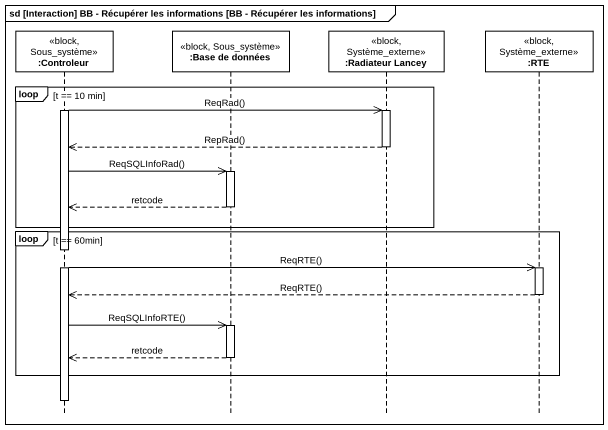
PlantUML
@startuml
mainframe sd [Interaction] BB - Récupérer les informations [BB - Récupérer les informations]
hide footbox
participant ":Controleur" as Controleur <<block, Sous_système>>
participant ":Base de données" as Base_de_données <<block, Sous_système>>
participant ":Radiateur Lancey" as Radiateur_Lancey <<block, Système_externe>>
participant ":RTE" as RTE <<block, Système_externe>>

loop t == 10 min
  activate Controleur
  Controleur ->> Radiateur_Lancey : ReqRad()
  activate Radiateur_Lancey
  Radiateur_Lancey -->> Controleur : RepRad()
  deactivate Radiateur_Lancey
  Controleur ->> Base_de_données : ReqSQLInfoRad()
  activate Base_de_données
  Base_de_données -->> Controleur : retcode
  deactivate Base_de_données
end
loop t == 60min
  Controleur ->> RTE : ReqRTE()
  activate RTE
  RTE -->> Controleur : ReqRTE()
  deactivate RTE
  Controleur ->> Base_de_données : ReqSQLInfoRTE()
  activate Base_de_données
  Base_de_données -->> Controleur : retcode
  deactivate Base_de_données
end
deactivate Controleur
@enduml
